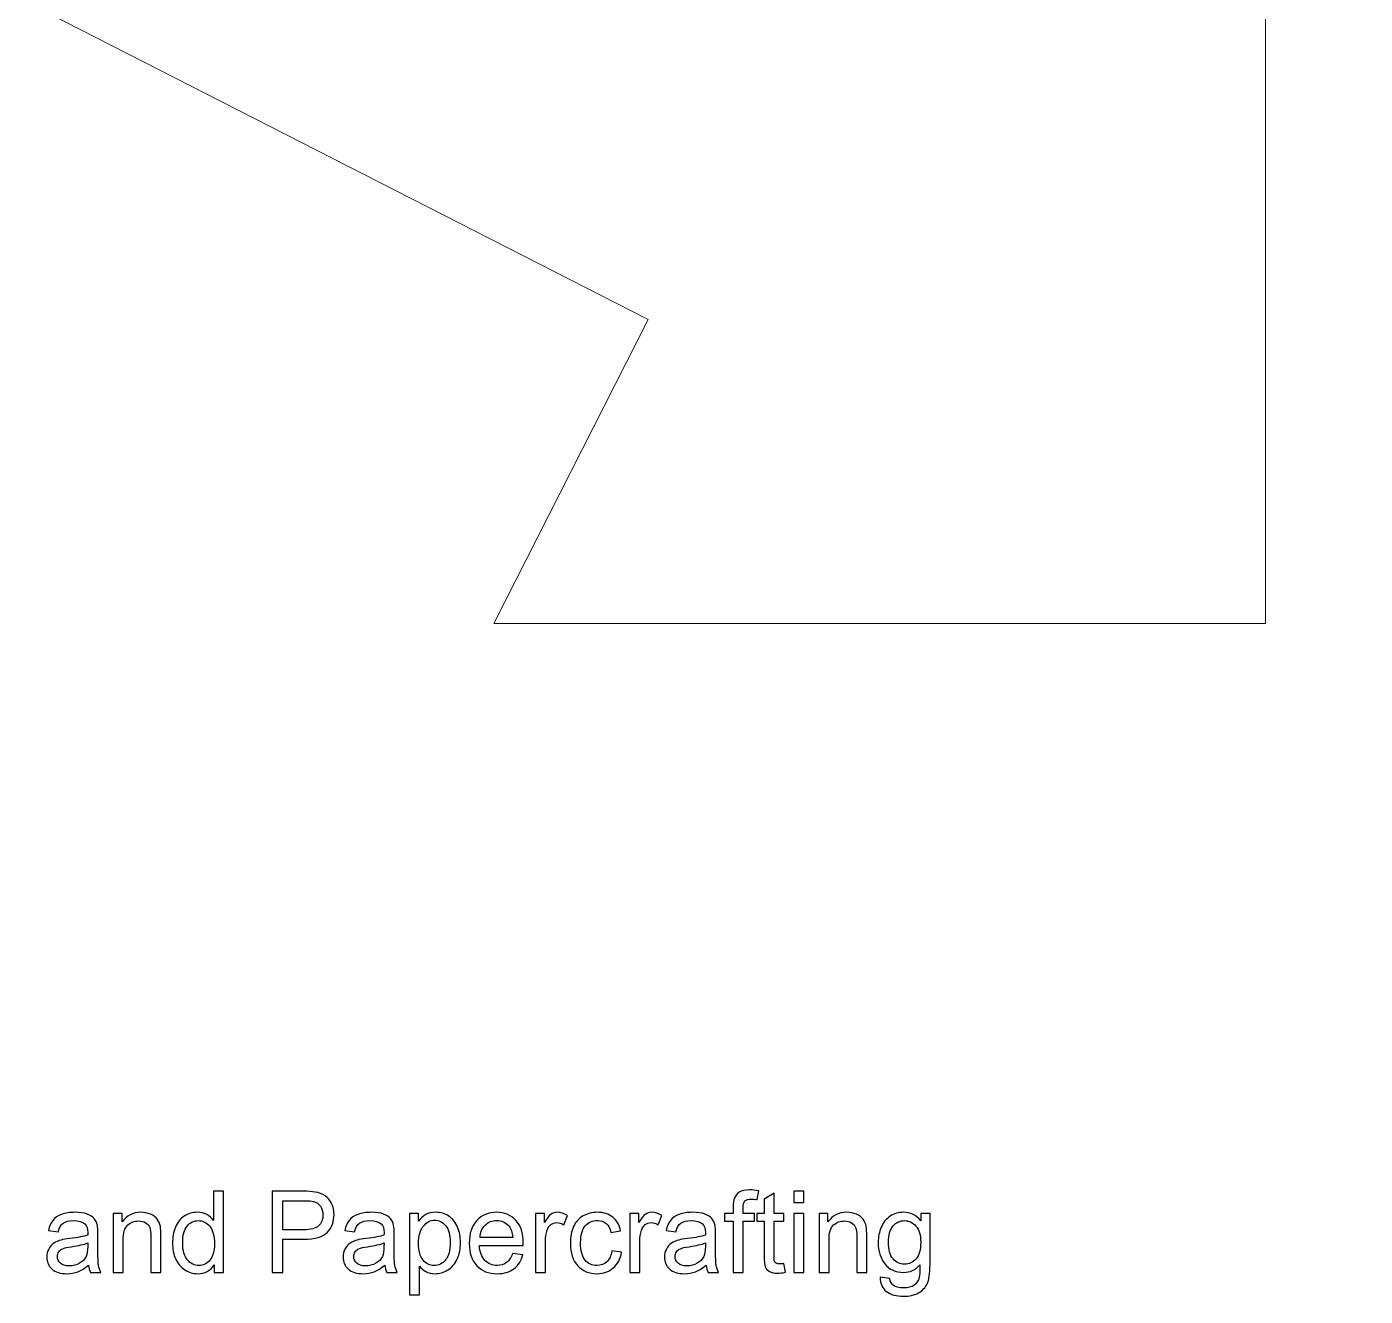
# Model space of a CAD drawing. Header units: centimetres. Extents: x -7.5 to 7.8, y -10.4 to 9.5.
# Drawn here: x -0.03 to 7.78, y -10.35 to -2.95 of the extents above; entities that cross this region are included whole.
import ezdxf

# ---------------------------------------------------------------- set-up
doc = ezdxf.new("R2010")
doc.units = ezdxf.units.CM
doc.header["$MEASUREMENT"] = 0
doc.layers.add('Layer 1', color=7, linetype='Continuous')

msp = doc.modelspace()

# ---------------------------------------------------------------- linework, layer by layer
at = {"layer": 'Layer 1', "color": 254, "lineweight": 13}
msp.add_open_spline([(7.14375, -2.75167), (7.14375, -2.75167), (7.77875, -2.06375), (7.77875, -2.06375), (7.77875, -2.06375), (7.77875, -2.06375), (7.77875, 3.88937), (7.77875, 3.88937), (7.77875, 3.88937), (7.77875, 3.88937), (7.17021, 4.57729), (7.17021, 4.57729), (7.17021, 4.57729), (7.17021, 4.57729), (7.17021, 5.31812), (7.17021, 5.31812), (7.17021, 5.31812), (6.72042, 7.03791), (5.37104, 8.94291), (3.51896, 9.47208), (3.51896, 9.47208), (1.66688, 8.94291), (0.3175, 7.01145), (-0.13229, 5.31812), (-0.13229, 5.31812), (-0.58208, 7.03791), (-1.93146, 8.94291), (-3.78354, 9.47208), (-3.78354, 9.47208), (-5.63562, 8.94291), (-6.985, 7.01145), (-7.43479, 5.29166), (-7.43479, 5.29166), (-7.43479, 5.29166), (-7.40833, 4.49791), (-7.40833, 4.49791), (-7.40833, 4.49791), (-7.40833, 4.49791), (-7.40833, -2.77813), (-7.40833, -2.77813), (-7.40833, -2.77813), (-7.40833, -2.77813), (-7.40833, -7.88459), (-7.40833, -7.88459), (-7.40833, -7.88459), (-7.40833, -7.88459), (-5.37104, -7.80522), (-5.37104, -7.80522), (-5.37104, -7.80522), (-5.37104, -7.80522), (-5.37104, -6.42939), (-5.37104, -6.42939), (-5.37104, -6.42939), (-5.37104, -6.42939), (-2.2225, -6.42939), (-2.2225, -6.42939), (-2.2225, -6.42939), (-2.2225, -6.42939), (-2.16958, -7.85814), (-2.16958, -7.85814), (-2.16958, -7.85814), (-2.16958, -7.85814), (-0.07937, -7.83168), (-0.07937, -7.83168), (-0.07937, -7.83168), (-0.07937, -7.83168), (-0.07937, -2.77814), (-0.07937, -2.77814), (-0.07937, -2.77814), (-0.07937, -2.77814), (3.59834, -4.65668), (3.59834, -4.65668), (3.59834, -4.65668), (3.59834, -4.65668), (2.69876, -6.42939), (2.69876, -6.42939), (2.69876, -6.42939), (2.69876, -6.42939), (7.19668, -6.42939), (7.19668, -6.42939), (7.19668, -6.42939), (7.19668, -6.42939), (7.19668, -2.77814), (7.19668, -2.77814), (7.19668, -2.77814), (7.19668, -2.77814), (7.14375, -2.75167), (7.14375, -2.75167)], degree=3, knots=[0, 0, 0, 0, 0.0434783, 0.0434783, 0.0434783, 0.0434783, 0.0869565, 0.0869565, 0.0869565, 0.0869565, 0.1304348, 0.1304348, 0.1304348, 0.1304348, 0.173913, 0.173913, 0.173913, 0.173913, 0.2173913, 0.2173913, 0.2173913, 0.2173913, 0.2608696, 0.2608696, 0.2608696, 0.2608696, 0.3043478, 0.3043478, 0.3043478, 0.3043478, 0.3478261, 0.3478261, 0.3478261, 0.3478261, 0.3913043, 0.3913043, 0.3913043, 0.3913043, 0.4347826, 0.4347826, 0.4347826, 0.4347826, 0.4782609, 0.4782609, 0.4782609, 0.4782609, 0.5217391, 0.5217391, 0.5217391, 0.5217391, 0.5652174, 0.5652174, 0.5652174, 0.5652174, 0.6086957, 0.6086957, 0.6086957, 0.6086957, 0.6521739, 0.6521739, 0.6521739, 0.6521739, 0.6956522, 0.6956522, 0.6956522, 0.6956522, 0.7391304, 0.7391304, 0.7391304, 0.7391304, 0.7826087, 0.7826087, 0.7826087, 0.7826087, 0.826087, 0.826087, 0.826087, 0.826087, 0.8695652, 0.8695652, 0.8695652, 0.8695652, 0.9130435, 0.9130435, 0.9130435, 0.9130435, 1, 1, 1, 1], dxfattribs=at)
at = {"layer": 'Layer 1', "color": 250}
for points, knots in [([(1.06783, -10.21291), (1.06783, -10.21291), (1.06783, -10.16939), (1.06783, -10.16939), (1.06783, -10.16939), (1.04612, -10.20321), (1.01417, -10.22018), (0.97198, -10.22018), (0.97198, -10.22018), (0.94465, -10.22018), (0.91953, -10.21269), (0.89673, -10.1976), (0.89673, -10.1976), (0.87381, -10.18261), (0.85607, -10.16157), (0.8434, -10.13469), (0.8434, -10.13469), (0.83084, -10.10769), (0.82456, -10.07674), (0.82456, -10.0417), (0.82456, -10.0417), (0.82456, -10.00755), (0.83029, -9.97659), (0.84164, -9.94871), (0.84164, -9.94871), (0.8531, -9.92095), (0.87018, -9.89958), (0.89298, -9.88481), (0.89298, -9.88481), (0.91568, -9.86994), (0.94124, -9.86256), (0.96933, -9.86256), (0.96933, -9.86256), (0.99004, -9.86256), (1.00844, -9.86697), (1.02453, -9.87567), (1.02453, -9.87567), (1.04061, -9.88437), (1.05372, -9.89583), (1.06386, -9.90982), (1.06386, -9.90982), (1.06386, -9.90982), (1.06386, -9.73961), (1.06386, -9.73961), (1.06386, -9.73961), (1.06386, -9.73961), (1.12203, -9.73961), (1.12203, -9.73961), (1.12203, -9.73961), (1.12203, -9.73961), (1.12203, -10.21291), (1.12203, -10.21291), (1.12203, -10.21291), (1.12203, -10.21291), (1.06783, -10.21291), (1.06783, -10.21291)], [0, 0, 0, 0, 0.0666667, 0.0666667, 0.0666667, 0.0666667, 0.1333333, 0.1333333, 0.1333333, 0.1333333, 0.2, 0.2, 0.2, 0.2, 0.2666667, 0.2666667, 0.2666667, 0.2666667, 0.3333333, 0.3333333, 0.3333333, 0.3333333, 0.4, 0.4, 0.4, 0.4, 0.4666667, 0.4666667, 0.4666667, 0.4666667, 0.5333333, 0.5333333, 0.5333333, 0.5333333, 0.6, 0.6, 0.6, 0.6, 0.6666667, 0.6666667, 0.6666667, 0.6666667, 0.7333333, 0.7333333, 0.7333333, 0.7333333, 0.8, 0.8, 0.8, 0.8, 0.8666667, 0.8666667, 0.8666667, 0.8666667, 1, 1, 1, 1]), ([(1.40496, -10.21291), (1.40496, -10.21291), (1.40496, -9.73961), (1.40496, -9.73961), (1.40496, -9.73961), (1.40496, -9.73961), (1.58366, -9.73961), (1.58366, -9.73961), (1.58366, -9.73961), (1.61506, -9.73961), (1.63908, -9.74115), (1.65571, -9.74412), (1.65571, -9.74412), (1.67896, -9.74798), (1.69846, -9.75536), (1.71422, -9.76616), (1.71422, -9.76616), (1.72997, -9.77706), (1.74264, -9.79227), (1.75223, -9.81177), (1.75223, -9.81177), (1.76181, -9.83127), (1.76655, -9.85275), (1.76655, -9.87622), (1.76655, -9.87622), (1.76655, -9.91632), (1.75377, -9.95037), (1.7281, -9.97813), (1.7281, -9.97813), (1.70254, -10.006), (1.65616, -10.01989), (1.58917, -10.01989), (1.58917, -10.01989), (1.58917, -10.01989), (1.46776, -10.01989), (1.46776, -10.01989), (1.46776, -10.01989), (1.46776, -10.01989), (1.46776, -10.21291), (1.46776, -10.21291), (1.46776, -10.21291), (1.46776, -10.21291), (1.40496, -10.21291), (1.40496, -10.21291)], [0, 0, 0, 0, 0.0833333, 0.0833333, 0.0833333, 0.0833333, 0.1666667, 0.1666667, 0.1666667, 0.1666667, 0.25, 0.25, 0.25, 0.25, 0.3333333, 0.3333333, 0.3333333, 0.3333333, 0.4166667, 0.4166667, 0.4166667, 0.4166667, 0.5, 0.5, 0.5, 0.5, 0.5833333, 0.5833333, 0.5833333, 0.5833333, 0.6666667, 0.6666667, 0.6666667, 0.6666667, 0.75, 0.75, 0.75, 0.75, 0.8333333, 0.8333333, 0.8333333, 0.8333333, 1, 1, 1, 1]), ([(4.09386, -10.21291), (4.09386, -10.21291), (4.09386, -9.91478), (4.09386, -9.91478), (4.09386, -9.91478), (4.09386, -9.91478), (4.0423, -9.91478), (4.0423, -9.91478), (4.0423, -9.91478), (4.0423, -9.91478), (4.0423, -9.86983), (4.0423, -9.86983), (4.0423, -9.86983), (4.0423, -9.86983), (4.09386, -9.86983), (4.09386, -9.86983), (4.09386, -9.86983), (4.09386, -9.86983), (4.09386, -9.83347), (4.09386, -9.83347), (4.09386, -9.83347), (4.09386, -9.81045), (4.09584, -9.79337), (4.09992, -9.78224), (4.09992, -9.78224), (4.10554, -9.76726), (4.11523, -9.75503), (4.12934, -9.74566), (4.12934, -9.74566), (4.14333, -9.7363), (4.16305, -9.73167), (4.18839, -9.73167), (4.18839, -9.73167), (4.20481, -9.73167), (4.22287, -9.73366), (4.2427, -9.73751), (4.2427, -9.73751), (4.2427, -9.73751), (4.234, -9.78841), (4.234, -9.78841), (4.234, -9.78841), (4.22188, -9.78632), (4.21053, -9.78522), (4.19974, -9.78522), (4.19974, -9.78522), (4.18211, -9.78522), (4.16966, -9.78896), (4.16228, -9.79645), (4.16228, -9.79645), (4.15501, -9.80395), (4.15137, -9.81794), (4.15137, -9.83843), (4.15137, -9.83843), (4.15137, -9.83843), (4.15137, -9.86983), (4.15137, -9.86983), (4.15137, -9.86983), (4.15137, -9.86983), (4.21814, -9.86983), (4.21814, -9.86983), (4.21814, -9.86983), (4.21814, -9.86983), (4.21814, -9.91478), (4.21814, -9.91478), (4.21814, -9.91478), (4.21814, -9.91478), (4.15203, -9.91478), (4.15203, -9.91478), (4.15203, -9.91478), (4.15203, -9.91478), (4.15203, -10.21291), (4.15203, -10.21291), (4.15203, -10.21291), (4.15203, -10.21291), (4.09386, -10.21291), (4.09386, -10.21291)], [0, 0, 0, 0, 0.05, 0.05, 0.05, 0.05, 0.1, 0.1, 0.1, 0.1, 0.15, 0.15, 0.15, 0.15, 0.2, 0.2, 0.2, 0.2, 0.25, 0.25, 0.25, 0.25, 0.3, 0.3, 0.3, 0.3, 0.35, 0.35, 0.35, 0.35, 0.4, 0.4, 0.4, 0.4, 0.45, 0.45, 0.45, 0.45, 0.5, 0.5, 0.5, 0.5, 0.55, 0.55, 0.55, 0.55, 0.6, 0.6, 0.6, 0.6, 0.65, 0.65, 0.65, 0.65, 0.7, 0.7, 0.7, 0.7, 0.75, 0.75, 0.75, 0.75, 0.8, 0.8, 0.8, 0.8, 0.85, 0.85, 0.85, 0.85, 0.9, 0.9, 0.9, 0.9, 1, 1, 1, 1]), ([(4.3899, -10.16102), (4.3899, -10.16102), (4.39783, -10.21236), (4.39783, -10.21236), (4.39783, -10.21236), (4.38152, -10.21577), (4.36687, -10.21754), (4.35409, -10.21754), (4.35409, -10.21754), (4.33305, -10.21754), (4.31674, -10.21423), (4.30506, -10.20751), (4.30506, -10.20751), (4.2935, -10.20079), (4.28534, -10.19209), (4.28061, -10.18118), (4.28061, -10.18118), (4.27587, -10.17027), (4.27355, -10.14736), (4.27355, -10.11243), (4.27355, -10.11243), (4.27355, -10.11243), (4.27355, -9.91478), (4.27355, -9.91478), (4.27355, -9.91478), (4.27355, -9.91478), (4.23059, -9.91478), (4.23059, -9.91478), (4.23059, -9.91478), (4.23059, -9.91478), (4.23059, -9.86983), (4.23059, -9.86983), (4.23059, -9.86983), (4.23059, -9.86983), (4.27355, -9.86983), (4.27355, -9.86983), (4.27355, -9.86983), (4.27355, -9.86983), (4.27355, -9.785), (4.27355, -9.785), (4.27355, -9.785), (4.27355, -9.785), (4.33173, -9.75007), (4.33173, -9.75007), (4.33173, -9.75007), (4.33173, -9.75007), (4.33173, -9.86983), (4.33173, -9.86983), (4.33173, -9.86983), (4.33173, -9.86983), (4.3899, -9.86983), (4.3899, -9.86983), (4.3899, -9.86983), (4.3899, -9.86983), (4.3899, -9.91478), (4.3899, -9.91478), (4.3899, -9.91478), (4.3899, -9.91478), (4.33173, -9.91478), (4.33173, -9.91478), (4.33173, -9.91478), (4.33173, -9.91478), (4.33173, -10.11574), (4.33173, -10.11574), (4.33173, -10.11574), (4.33173, -10.13237), (4.33272, -10.14306), (4.33481, -10.1478), (4.33481, -10.1478), (4.33679, -10.15254), (4.3401, -10.15628), (4.34473, -10.15915), (4.34473, -10.15915), (4.34935, -10.1619), (4.35596, -10.16333), (4.36456, -10.16333), (4.36456, -10.16333), (4.37095, -10.16333), (4.37943, -10.16256), (4.3899, -10.16102)], [0, 0, 0, 0, 0.047619, 0.047619, 0.047619, 0.047619, 0.0952381, 0.0952381, 0.0952381, 0.0952381, 0.1428571, 0.1428571, 0.1428571, 0.1428571, 0.1904762, 0.1904762, 0.1904762, 0.1904762, 0.2380952, 0.2380952, 0.2380952, 0.2380952, 0.2857143, 0.2857143, 0.2857143, 0.2857143, 0.3333333, 0.3333333, 0.3333333, 0.3333333, 0.3809524, 0.3809524, 0.3809524, 0.3809524, 0.4285714, 0.4285714, 0.4285714, 0.4285714, 0.4761905, 0.4761905, 0.4761905, 0.4761905, 0.5238095, 0.5238095, 0.5238095, 0.5238095, 0.5714286, 0.5714286, 0.5714286, 0.5714286, 0.6190476, 0.6190476, 0.6190476, 0.6190476, 0.6666667, 0.6666667, 0.6666667, 0.6666667, 0.7142857, 0.7142857, 0.7142857, 0.7142857, 0.7619048, 0.7619048, 0.7619048, 0.7619048, 0.8095238, 0.8095238, 0.8095238, 0.8095238, 0.8571429, 0.8571429, 0.8571429, 0.8571429, 0.9047619, 0.9047619, 0.9047619, 0.9047619, 1, 1, 1, 1]), ([(4.4473, -9.80571), (4.4473, -9.80571), (4.4473, -9.73961), (4.4473, -9.73961), (4.4473, -9.73961), (4.4473, -9.73961), (4.50547, -9.73961), (4.50547, -9.73961), (4.50547, -9.73961), (4.50547, -9.73961), (4.50547, -9.80571), (4.50547, -9.80571), (4.50547, -9.80571), (4.50547, -9.80571), (4.4473, -9.80571), (4.4473, -9.80571)], [0, 0, 0, 0, 0.2, 0.2, 0.2, 0.2, 0.4, 0.4, 0.4, 0.4, 0.6, 0.6, 0.6, 0.6, 1, 1, 1, 1]), ([(1.46776, -9.96436), (1.46776, -9.96436), (1.59005, -9.96436), (1.59005, -9.96436), (1.59005, -9.96436), (1.6306, -9.96436), (1.65924, -9.95687), (1.67632, -9.94177), (1.67632, -9.94177), (1.69328, -9.92668), (1.70177, -9.90553), (1.70177, -9.87809), (1.70177, -9.87809), (1.70177, -9.85837), (1.69681, -9.84141), (1.68678, -9.8273), (1.68678, -9.8273), (1.67676, -9.8132), (1.66354, -9.80384), (1.64723, -9.79932), (1.64723, -9.79932), (1.63665, -9.79656), (1.61715, -9.79513), (1.58884, -9.79513), (1.58884, -9.79513), (1.58884, -9.79513), (1.46776, -9.79513), (1.46776, -9.79513), (1.46776, -9.79513), (1.46776, -9.79513), (1.46776, -9.96436), (1.46776, -9.96436)], [0, 0, 0, 0, 0.1111111, 0.1111111, 0.1111111, 0.1111111, 0.2222222, 0.2222222, 0.2222222, 0.2222222, 0.3333333, 0.3333333, 0.3333333, 0.3333333, 0.4444444, 0.4444444, 0.4444444, 0.4444444, 0.5555556, 0.5555556, 0.5555556, 0.5555556, 0.6666667, 0.6666667, 0.6666667, 0.6666667, 0.7777778, 0.7777778, 0.7777778, 0.7777778, 1, 1, 1, 1]), ([(0.33517, -10.16994), (0.31358, -10.18834), (0.29275, -10.20123), (0.27281, -10.20883), (0.27281, -10.20883), (0.25287, -10.21644), (0.2315, -10.22018), (0.20858, -10.22018), (0.20858, -10.22018), (0.1709, -10.22018), (0.14193, -10.21104), (0.12166, -10.19264), (0.12166, -10.19264), (0.10138, -10.17435), (0.09125, -10.15088), (0.09125, -10.12235), (0.09125, -10.12235), (0.09125, -10.1056), (0.0951, -10.09029), (0.10271, -10.07641), (0.10271, -10.07641), (0.11042, -10.06252), (0.12044, -10.05151), (0.13278, -10.04313), (0.13278, -10.04313), (0.14523, -10.03476), (0.15911, -10.02837), (0.17465, -10.02407), (0.17465, -10.02407), (0.18611, -10.0211), (0.2034, -10.01823), (0.22643, -10.01537), (0.22643, -10.01537), (0.27336, -10.00986), (0.30807, -10.00314), (0.33021, -9.99543), (0.33021, -9.99543), (0.33043, -9.9875), (0.33054, -9.98243), (0.33054, -9.98033), (0.33054, -9.98033), (0.33054, -9.95676), (0.32504, -9.94012), (0.31402, -9.93043), (0.31402, -9.93043), (0.29914, -9.91731), (0.277, -9.91081), (0.24769, -9.91081), (0.24769, -9.91081), (0.22026, -9.91081), (0.19999, -9.91566), (0.18699, -9.92525), (0.18699, -9.92525), (0.17388, -9.93483), (0.16429, -9.9518), (0.15801, -9.97626), (0.15801, -9.97626), (0.15801, -9.97626), (0.10116, -9.96833), (0.10116, -9.96833), (0.10116, -9.96833), (0.10634, -9.94398), (0.11482, -9.92426), (0.12672, -9.90927), (0.12672, -9.90927), (0.13862, -9.89429), (0.15581, -9.88283), (0.17828, -9.87468), (0.17828, -9.87468), (0.20065, -9.86664), (0.22676, -9.86256), (0.25629, -9.86256), (0.25629, -9.86256), (0.28559, -9.86256), (0.3095, -9.86597), (0.3279, -9.87292), (0.3279, -9.87292), (0.34619, -9.87986), (0.35974, -9.88845), (0.36833, -9.89892), (0.36833, -9.89892), (0.37693, -9.90938), (0.38299, -9.9226), (0.38651, -9.93858), (0.38651, -9.93858), (0.38838, -9.94849), (0.38938, -9.96634), (0.38938, -9.99201), (0.38938, -9.99201), (0.38938, -9.99201), (0.38938, -10.06913), (0.38938, -10.06913), (0.38938, -10.06913), (0.38938, -10.12301), (0.39059, -10.15705), (0.39301, -10.17148), (0.39301, -10.17148), (0.39533, -10.18592), (0.40017, -10.19969), (0.40722, -10.21291), (0.40722, -10.21291), (0.40722, -10.21291), (0.34641, -10.21291), (0.34641, -10.21291), (0.34641, -10.21291), (0.34057, -10.20068), (0.33682, -10.18636), (0.33517, -10.16994)], [0, 0, 0, 0, 0.0357143, 0.0357143, 0.0357143, 0.0357143, 0.0714286, 0.0714286, 0.0714286, 0.0714286, 0.1071429, 0.1071429, 0.1071429, 0.1071429, 0.1428571, 0.1428571, 0.1428571, 0.1428571, 0.1785714, 0.1785714, 0.1785714, 0.1785714, 0.2142857, 0.2142857, 0.2142857, 0.2142857, 0.25, 0.25, 0.25, 0.25, 0.2857143, 0.2857143, 0.2857143, 0.2857143, 0.3214286, 0.3214286, 0.3214286, 0.3214286, 0.3571429, 0.3571429, 0.3571429, 0.3571429, 0.3928571, 0.3928571, 0.3928571, 0.3928571, 0.4285714, 0.4285714, 0.4285714, 0.4285714, 0.4642857, 0.4642857, 0.4642857, 0.4642857, 0.5, 0.5, 0.5, 0.5, 0.5357143, 0.5357143, 0.5357143, 0.5357143, 0.5714286, 0.5714286, 0.5714286, 0.5714286, 0.6071429, 0.6071429, 0.6071429, 0.6071429, 0.6428571, 0.6428571, 0.6428571, 0.6428571, 0.6785714, 0.6785714, 0.6785714, 0.6785714, 0.7142857, 0.7142857, 0.7142857, 0.7142857, 0.75, 0.75, 0.75, 0.75, 0.7857143, 0.7857143, 0.7857143, 0.7857143, 0.8214286, 0.8214286, 0.8214286, 0.8214286, 0.8571429, 0.8571429, 0.8571429, 0.8571429, 0.8928571, 0.8928571, 0.8928571, 0.8928571, 0.9285714, 0.9285714, 0.9285714, 0.9285714, 1, 1, 1, 1]), ([(0.47873, -10.21291), (0.47873, -10.21291), (0.47873, -9.86983), (0.47873, -9.86983), (0.47873, -9.86983), (0.47873, -9.86983), (0.53095, -9.86983), (0.53095, -9.86983), (0.53095, -9.86983), (0.53095, -9.86983), (0.53095, -9.91853), (0.53095, -9.91853), (0.53095, -9.91853), (0.55607, -9.88118), (0.59243, -9.86256), (0.63991, -9.86256), (0.63991, -9.86256), (0.66062, -9.86256), (0.67957, -9.8663), (0.69687, -9.87369), (0.69687, -9.87369), (0.71417, -9.88107), (0.72717, -9.89087), (0.73576, -9.90288), (0.73576, -9.90288), (0.74436, -9.91489), (0.75042, -9.92921), (0.75383, -9.94574), (0.75383, -9.94574), (0.75592, -9.95654), (0.75703, -9.97538), (0.75703, -10.00226), (0.75703, -10.00226), (0.75703, -10.00226), (0.75703, -10.21291), (0.75703, -10.21291), (0.75703, -10.21291), (0.75703, -10.21291), (0.69885, -10.21291), (0.69885, -10.21291), (0.69885, -10.21291), (0.69885, -10.21291), (0.69885, -10.00446), (0.69885, -10.00446), (0.69885, -10.00446), (0.69885, -9.98077), (0.69665, -9.96304), (0.69213, -9.95136), (0.69213, -9.95136), (0.68762, -9.93968), (0.67957, -9.93032), (0.66812, -9.92326), (0.66812, -9.92326), (0.65666, -9.91632), (0.64311, -9.9128), (0.62768, -9.9128), (0.62768, -9.9128), (0.603, -9.9128), (0.58174, -9.92062), (0.56378, -9.93637), (0.56378, -9.93637), (0.54582, -9.95202), (0.5369, -9.98188), (0.5369, -10.02573), (0.5369, -10.02573), (0.5369, -10.02573), (0.5369, -10.21291), (0.5369, -10.21291), (0.5369, -10.21291), (0.5369, -10.21291), (0.47873, -10.21291), (0.47873, -10.21291)], [0, 0, 0, 0, 0.0526316, 0.0526316, 0.0526316, 0.0526316, 0.1052632, 0.1052632, 0.1052632, 0.1052632, 0.1578947, 0.1578947, 0.1578947, 0.1578947, 0.2105263, 0.2105263, 0.2105263, 0.2105263, 0.2631579, 0.2631579, 0.2631579, 0.2631579, 0.3157895, 0.3157895, 0.3157895, 0.3157895, 0.3684211, 0.3684211, 0.3684211, 0.3684211, 0.4210526, 0.4210526, 0.4210526, 0.4210526, 0.4736842, 0.4736842, 0.4736842, 0.4736842, 0.5263158, 0.5263158, 0.5263158, 0.5263158, 0.5789474, 0.5789474, 0.5789474, 0.5789474, 0.6315789, 0.6315789, 0.6315789, 0.6315789, 0.6842105, 0.6842105, 0.6842105, 0.6842105, 0.7368421, 0.7368421, 0.7368421, 0.7368421, 0.7894737, 0.7894737, 0.7894737, 0.7894737, 0.8421053, 0.8421053, 0.8421053, 0.8421053, 0.8947368, 0.8947368, 0.8947368, 0.8947368, 1, 1, 1, 1]), ([(0.88406, -10.04181), (0.88406, -10.08566), (0.89331, -10.11838), (0.91193, -10.14009), (0.91193, -10.14009), (0.93044, -10.16179), (0.95237, -10.17259), (0.9776, -10.17259), (0.9776, -10.17259), (1.00305, -10.17259), (1.02464, -10.16223), (1.04249, -10.14152), (1.04249, -10.14152), (1.06023, -10.12081), (1.06915, -10.08919), (1.06915, -10.04666), (1.06915, -10.04666), (1.06915, -9.99994), (1.06011, -9.96557), (1.04194, -9.94365), (1.04194, -9.94365), (1.02387, -9.92172), (1.0015, -9.91081), (0.97495, -9.91081), (0.97495, -9.91081), (0.94906, -9.91081), (0.92747, -9.92128), (0.91006, -9.94232), (0.91006, -9.94232), (0.89276, -9.96337), (0.88406, -9.99653), (0.88406, -10.04181)], [0, 0, 0, 0, 0.1111111, 0.1111111, 0.1111111, 0.1111111, 0.2222222, 0.2222222, 0.2222222, 0.2222222, 0.3333333, 0.3333333, 0.3333333, 0.3333333, 0.4444444, 0.4444444, 0.4444444, 0.4444444, 0.5555556, 0.5555556, 0.5555556, 0.5555556, 0.6666667, 0.6666667, 0.6666667, 0.6666667, 0.7777778, 0.7777778, 0.7777778, 0.7777778, 1, 1, 1, 1]), ([(2.06269, -10.16994), (2.0411, -10.18834), (2.02027, -10.20123), (2.00033, -10.20883), (2.00033, -10.20883), (1.98039, -10.21644), (1.95902, -10.22018), (1.9361, -10.22018), (1.9361, -10.22018), (1.89842, -10.22018), (1.86945, -10.21104), (1.84918, -10.19264), (1.84918, -10.19264), (1.8289, -10.17435), (1.81877, -10.15088), (1.81877, -10.12235), (1.81877, -10.12235), (1.81877, -10.1056), (1.82262, -10.09029), (1.83023, -10.07641), (1.83023, -10.07641), (1.83794, -10.06252), (1.84796, -10.05151), (1.8603, -10.04313), (1.8603, -10.04313), (1.87275, -10.03476), (1.88663, -10.02837), (1.90217, -10.02407), (1.90217, -10.02407), (1.91363, -10.0211), (1.93092, -10.01823), (1.95395, -10.01537), (1.95395, -10.01537), (2.00088, -10.00986), (2.03559, -10.00314), (2.05773, -9.99543), (2.05773, -9.99543), (2.05795, -9.9875), (2.05806, -9.98243), (2.05806, -9.98033), (2.05806, -9.98033), (2.05806, -9.95676), (2.05256, -9.94012), (2.04154, -9.93043), (2.04154, -9.93043), (2.02666, -9.91731), (2.00452, -9.91081), (1.97521, -9.91081), (1.97521, -9.91081), (1.94778, -9.91081), (1.92751, -9.91566), (1.91451, -9.92525), (1.91451, -9.92525), (1.9014, -9.93483), (1.89181, -9.9518), (1.88553, -9.97626), (1.88553, -9.97626), (1.88553, -9.97626), (1.82868, -9.96833), (1.82868, -9.96833), (1.82868, -9.96833), (1.83386, -9.94398), (1.84234, -9.92426), (1.85424, -9.90927), (1.85424, -9.90927), (1.86614, -9.89429), (1.88333, -9.88283), (1.9058, -9.87468), (1.9058, -9.87468), (1.92817, -9.86664), (1.95428, -9.86256), (1.98381, -9.86256), (1.98381, -9.86256), (2.01311, -9.86256), (2.03702, -9.86597), (2.05542, -9.87292), (2.05542, -9.87292), (2.07371, -9.87986), (2.08726, -9.88845), (2.09585, -9.89892), (2.09585, -9.89892), (2.10445, -9.90938), (2.11051, -9.9226), (2.11403, -9.93858), (2.11403, -9.93858), (2.1159, -9.94849), (2.1169, -9.96634), (2.1169, -9.99201), (2.1169, -9.99201), (2.1169, -9.99201), (2.1169, -10.06913), (2.1169, -10.06913), (2.1169, -10.06913), (2.1169, -10.12301), (2.11811, -10.15705), (2.12053, -10.17148), (2.12053, -10.17148), (2.12285, -10.18592), (2.12769, -10.19969), (2.13474, -10.21291), (2.13474, -10.21291), (2.13474, -10.21291), (2.07393, -10.21291), (2.07393, -10.21291), (2.07393, -10.21291), (2.06809, -10.20068), (2.06434, -10.18636), (2.06269, -10.16994)], [0, 0, 0, 0, 0.0357143, 0.0357143, 0.0357143, 0.0357143, 0.0714286, 0.0714286, 0.0714286, 0.0714286, 0.1071429, 0.1071429, 0.1071429, 0.1071429, 0.1428571, 0.1428571, 0.1428571, 0.1428571, 0.1785714, 0.1785714, 0.1785714, 0.1785714, 0.2142857, 0.2142857, 0.2142857, 0.2142857, 0.25, 0.25, 0.25, 0.25, 0.2857143, 0.2857143, 0.2857143, 0.2857143, 0.3214286, 0.3214286, 0.3214286, 0.3214286, 0.3571429, 0.3571429, 0.3571429, 0.3571429, 0.3928571, 0.3928571, 0.3928571, 0.3928571, 0.4285714, 0.4285714, 0.4285714, 0.4285714, 0.4642857, 0.4642857, 0.4642857, 0.4642857, 0.5, 0.5, 0.5, 0.5, 0.5357143, 0.5357143, 0.5357143, 0.5357143, 0.5714286, 0.5714286, 0.5714286, 0.5714286, 0.6071429, 0.6071429, 0.6071429, 0.6071429, 0.6428571, 0.6428571, 0.6428571, 0.6428571, 0.6785714, 0.6785714, 0.6785714, 0.6785714, 0.7142857, 0.7142857, 0.7142857, 0.7142857, 0.75, 0.75, 0.75, 0.75, 0.7857143, 0.7857143, 0.7857143, 0.7857143, 0.8214286, 0.8214286, 0.8214286, 0.8214286, 0.8571429, 0.8571429, 0.8571429, 0.8571429, 0.8928571, 0.8928571, 0.8928571, 0.8928571, 0.9285714, 0.9285714, 0.9285714, 0.9285714, 1, 1, 1, 1]), ([(2.20625, -10.34446), (2.20625, -10.34446), (2.20625, -9.86983), (2.20625, -9.86983), (2.20625, -9.86983), (2.20625, -9.86983), (2.25913, -9.86983), (2.25913, -9.86983), (2.25913, -9.86983), (2.25913, -9.86983), (2.25913, -9.91489), (2.25913, -9.91489), (2.25913, -9.91489), (2.27158, -9.89748), (2.28568, -9.88437), (2.30144, -9.87567), (2.30144, -9.87567), (2.31708, -9.86697), (2.33614, -9.86256), (2.35851, -9.86256), (2.35851, -9.86256), (2.38781, -9.86256), (2.41359, -9.87005), (2.43596, -9.88514), (2.43596, -9.88514), (2.45833, -9.90013), (2.47518, -9.92139), (2.48664, -9.94871), (2.48664, -9.94871), (2.49799, -9.97615), (2.50372, -10.00611), (2.50372, -10.03884), (2.50372, -10.03884), (2.50372, -10.07376), (2.49744, -10.10527), (2.48488, -10.13336), (2.48488, -10.13336), (2.47232, -10.16135), (2.45403, -10.18283), (2.43001, -10.19782), (2.43001, -10.19782), (2.4061, -10.21269), (2.38087, -10.22018), (2.35443, -10.22018), (2.35443, -10.22018), (2.33504, -10.22018), (2.31763, -10.21611), (2.30232, -10.20795), (2.30232, -10.20795), (2.2869, -10.1998), (2.27434, -10.18955), (2.26442, -10.1771), (2.26442, -10.1771), (2.26442, -10.1771), (2.26442, -10.34446), (2.26442, -10.34446), (2.26442, -10.34446), (2.26442, -10.34446), (2.20625, -10.34446), (2.20625, -10.34446)], [0, 0, 0, 0, 0.0625, 0.0625, 0.0625, 0.0625, 0.125, 0.125, 0.125, 0.125, 0.1875, 0.1875, 0.1875, 0.1875, 0.25, 0.25, 0.25, 0.25, 0.3125, 0.3125, 0.3125, 0.3125, 0.375, 0.375, 0.375, 0.375, 0.4375, 0.4375, 0.4375, 0.4375, 0.5, 0.5, 0.5, 0.5, 0.5625, 0.5625, 0.5625, 0.5625, 0.625, 0.625, 0.625, 0.625, 0.6875, 0.6875, 0.6875, 0.6875, 0.75, 0.75, 0.75, 0.75, 0.8125, 0.8125, 0.8125, 0.8125, 0.875, 0.875, 0.875, 0.875, 1, 1, 1, 1]), ([(2.25913, -10.04346), (2.25913, -10.08742), (2.26806, -10.11992), (2.28579, -10.14097), (2.28579, -10.14097), (2.30364, -10.16201), (2.32524, -10.17259), (2.35058, -10.17259), (2.35058, -10.17259), (2.37636, -10.17259), (2.39839, -10.16168), (2.41668, -10.13987), (2.41668, -10.13987), (2.43508, -10.11805), (2.44422, -10.08434), (2.44422, -10.03862), (2.44422, -10.03862), (2.44422, -9.99499), (2.4353, -9.96238), (2.41734, -9.94067), (2.41734, -9.94067), (2.39938, -9.91897), (2.37801, -9.90817), (2.35311, -9.90817), (2.35311, -9.90817), (2.32843, -9.90817), (2.30662, -9.91974), (2.28767, -9.94276), (2.28767, -9.94276), (2.26861, -9.9659), (2.25913, -9.99939), (2.25913, -10.04346)], [0, 0, 0, 0, 0.1111111, 0.1111111, 0.1111111, 0.1111111, 0.2222222, 0.2222222, 0.2222222, 0.2222222, 0.3333333, 0.3333333, 0.3333333, 0.3333333, 0.4444444, 0.4444444, 0.4444444, 0.4444444, 0.5555556, 0.5555556, 0.5555556, 0.5555556, 0.6666667, 0.6666667, 0.6666667, 0.6666667, 0.7777778, 0.7777778, 0.7777778, 0.7777778, 1, 1, 1, 1]), ([(2.80791, -10.10186), (2.80791, -10.10186), (2.86806, -10.10979), (2.86806, -10.10979), (2.86806, -10.10979), (2.8587, -10.14471), (2.84118, -10.17193), (2.81562, -10.19121), (2.81562, -10.19121), (2.79006, -10.21049), (2.75745, -10.22018), (2.71767, -10.22018), (2.71767, -10.22018), (2.66766, -10.22018), (2.62799, -10.20476), (2.59869, -10.17391), (2.59869, -10.17391), (2.56938, -10.14317), (2.55473, -10.09987), (2.55473, -10.04423), (2.55473, -10.04423), (2.55473, -9.98672), (2.56949, -9.94199), (2.59913, -9.91026), (2.59913, -9.91026), (2.62876, -9.87842), (2.66722, -9.86256), (2.71448, -9.86256), (2.71448, -9.86256), (2.7602, -9.86256), (2.79755, -9.87809), (2.82653, -9.90927), (2.82653, -9.90927), (2.8555, -9.94045), (2.87004, -9.9843), (2.87004, -10.04082), (2.87004, -10.04082), (2.87004, -10.04423), (2.86993, -10.04941), (2.86971, -10.05624), (2.86971, -10.05624), (2.86971, -10.05624), (2.61422, -10.05624), (2.61422, -10.05624), (2.61422, -10.05624), (2.61643, -10.09381), (2.627, -10.12268), (2.64617, -10.14262), (2.64617, -10.14262), (2.66523, -10.16256), (2.68914, -10.17259), (2.71767, -10.17259), (2.71767, -10.17259), (2.73894, -10.17259), (2.75712, -10.16697), (2.7721, -10.15573), (2.7721, -10.15573), (2.78719, -10.14449), (2.79909, -10.12653), (2.80791, -10.10186)], [0, 0, 0, 0, 0.0625, 0.0625, 0.0625, 0.0625, 0.125, 0.125, 0.125, 0.125, 0.1875, 0.1875, 0.1875, 0.1875, 0.25, 0.25, 0.25, 0.25, 0.3125, 0.3125, 0.3125, 0.3125, 0.375, 0.375, 0.375, 0.375, 0.4375, 0.4375, 0.4375, 0.4375, 0.5, 0.5, 0.5, 0.5, 0.5625, 0.5625, 0.5625, 0.5625, 0.625, 0.625, 0.625, 0.625, 0.6875, 0.6875, 0.6875, 0.6875, 0.75, 0.75, 0.75, 0.75, 0.8125, 0.8125, 0.8125, 0.8125, 0.875, 0.875, 0.875, 0.875, 1, 1, 1, 1]), ([(2.61753, -10.00865), (2.61753, -10.00865), (2.80857, -10.00865), (2.80857, -10.00865), (2.80857, -10.00865), (2.80603, -9.97978), (2.79865, -9.95819), (2.78664, -9.94376), (2.78664, -9.94376), (2.76824, -9.92139), (2.74423, -9.91015), (2.71481, -9.91015), (2.71481, -9.91015), (2.68815, -9.91015), (2.66578, -9.91908), (2.6476, -9.93693), (2.6476, -9.93693), (2.62954, -9.95477), (2.61951, -9.97868), (2.61753, -10.00865)], [0, 0, 0, 0, 0.1666667, 0.1666667, 0.1666667, 0.1666667, 0.3333333, 0.3333333, 0.3333333, 0.3333333, 0.5, 0.5, 0.5, 0.5, 0.6666667, 0.6666667, 0.6666667, 0.6666667, 1, 1, 1, 1]), ([(2.94089, -10.21291), (2.94089, -10.21291), (2.94089, -9.86983), (2.94089, -9.86983), (2.94089, -9.86983), (2.94089, -9.86983), (2.99311, -9.86983), (2.99311, -9.86983), (2.99311, -9.86983), (2.99311, -9.86983), (2.99311, -9.92238), (2.99311, -9.92238), (2.99311, -9.92238), (3.00644, -9.89803), (3.01878, -9.88195), (3.03013, -9.87424), (3.03013, -9.87424), (3.04148, -9.86641), (3.05393, -9.86256), (3.06748, -9.86256), (3.06748, -9.86256), (3.08709, -9.86256), (3.10703, -9.86873), (3.1273, -9.88096), (3.1273, -9.88096), (3.1273, -9.88096), (3.10659, -9.93461), (3.10659, -9.93461), (3.10659, -9.93461), (3.09249, -9.92668), (3.07838, -9.92271), (3.06428, -9.92271), (3.06428, -9.92271), (3.05161, -9.92271), (3.04026, -9.92657), (3.03024, -9.93417), (3.03024, -9.93417), (3.02021, -9.94177), (3.01305, -9.95235), (3.00875, -9.9659), (3.00875, -9.9659), (3.00225, -9.9865), (2.99906, -10.00909), (2.99906, -10.03366), (2.99906, -10.03366), (2.99906, -10.03366), (2.99906, -10.21291), (2.99906, -10.21291), (2.99906, -10.21291), (2.99906, -10.21291), (2.94089, -10.21291), (2.94089, -10.21291)], [0, 0, 0, 0, 0.0714286, 0.0714286, 0.0714286, 0.0714286, 0.1428571, 0.1428571, 0.1428571, 0.1428571, 0.2142857, 0.2142857, 0.2142857, 0.2142857, 0.2857143, 0.2857143, 0.2857143, 0.2857143, 0.3571429, 0.3571429, 0.3571429, 0.3571429, 0.4285714, 0.4285714, 0.4285714, 0.4285714, 0.5, 0.5, 0.5, 0.5, 0.5714286, 0.5714286, 0.5714286, 0.5714286, 0.6428571, 0.6428571, 0.6428571, 0.6428571, 0.7142857, 0.7142857, 0.7142857, 0.7142857, 0.7857143, 0.7857143, 0.7857143, 0.7857143, 0.8571429, 0.8571429, 0.8571429, 0.8571429, 1, 1, 1, 1]), ([(3.38577, -10.08731), (3.38577, -10.08731), (3.44262, -10.09524), (3.44262, -10.09524), (3.44262, -10.09524), (3.43634, -10.13436), (3.42048, -10.16487), (3.39481, -10.18702), (3.39481, -10.18702), (3.36914, -10.20916), (3.33752, -10.22018), (3.30017, -10.22018), (3.30017, -10.22018), (3.25334, -10.22018), (3.21566, -10.20487), (3.18724, -10.17424), (3.18724, -10.17424), (3.1587, -10.14361), (3.14449, -10.09976), (3.14449, -10.04269), (3.14449, -10.04269), (3.14449, -10.00567), (3.15066, -9.97339), (3.16289, -9.94563), (3.16289, -9.94563), (3.17512, -9.91798), (3.19374, -9.89715), (3.21886, -9.88338), (3.21886, -9.88338), (3.24387, -9.8695), (3.27108, -9.86256), (3.30061, -9.86256), (3.30061, -9.86256), (3.33774, -9.86256), (3.36825, -9.87192), (3.39183, -9.89076), (3.39183, -9.89076), (3.41552, -9.9096), (3.43072, -9.93637), (3.43733, -9.97097), (3.43733, -9.97097), (3.43733, -9.97097), (3.38114, -9.97956), (3.38114, -9.97956), (3.38114, -9.97956), (3.37575, -9.95654), (3.36627, -9.93924), (3.3525, -9.92756), (3.3525, -9.92756), (3.33884, -9.91599), (3.32231, -9.91015), (3.30292, -9.91015), (3.30292, -9.91015), (3.27361, -9.91015), (3.24982, -9.92062), (3.23142, -9.94155), (3.23142, -9.94155), (3.21313, -9.9626), (3.20399, -9.99565), (3.20399, -10.04104), (3.20399, -10.04104), (3.20399, -10.08709), (3.2128, -10.12047), (3.23043, -10.1413), (3.23043, -10.1413), (3.24816, -10.16212), (3.27119, -10.17259), (3.29951, -10.17259), (3.29951, -10.17259), (3.32242, -10.17259), (3.34148, -10.16565), (3.35669, -10.15165), (3.35669, -10.15165), (3.372, -10.13777), (3.38169, -10.11629), (3.38577, -10.08731)], [0, 0, 0, 0, 0.05, 0.05, 0.05, 0.05, 0.1, 0.1, 0.1, 0.1, 0.15, 0.15, 0.15, 0.15, 0.2, 0.2, 0.2, 0.2, 0.25, 0.25, 0.25, 0.25, 0.3, 0.3, 0.3, 0.3, 0.35, 0.35, 0.35, 0.35, 0.4, 0.4, 0.4, 0.4, 0.45, 0.45, 0.45, 0.45, 0.5, 0.5, 0.5, 0.5, 0.55, 0.55, 0.55, 0.55, 0.6, 0.6, 0.6, 0.6, 0.65, 0.65, 0.65, 0.65, 0.7, 0.7, 0.7, 0.7, 0.75, 0.75, 0.75, 0.75, 0.8, 0.8, 0.8, 0.8, 0.85, 0.85, 0.85, 0.85, 0.9, 0.9, 0.9, 0.9, 1, 1, 1, 1]), ([(3.49154, -10.21291), (3.49154, -10.21291), (3.49154, -9.86983), (3.49154, -9.86983), (3.49154, -9.86983), (3.49154, -9.86983), (3.54376, -9.86983), (3.54376, -9.86983), (3.54376, -9.86983), (3.54376, -9.86983), (3.54376, -9.92238), (3.54376, -9.92238), (3.54376, -9.92238), (3.55709, -9.89803), (3.56943, -9.88195), (3.58078, -9.87424), (3.58078, -9.87424), (3.59213, -9.86641), (3.60458, -9.86256), (3.61813, -9.86256), (3.61813, -9.86256), (3.63774, -9.86256), (3.65768, -9.86873), (3.67795, -9.88096), (3.67795, -9.88096), (3.67795, -9.88096), (3.65724, -9.93461), (3.65724, -9.93461), (3.65724, -9.93461), (3.64314, -9.92668), (3.62903, -9.92271), (3.61493, -9.92271), (3.61493, -9.92271), (3.60226, -9.92271), (3.59091, -9.92657), (3.58089, -9.93417), (3.58089, -9.93417), (3.57086, -9.94177), (3.5637, -9.95235), (3.5594, -9.9659), (3.5594, -9.9659), (3.5529, -9.9865), (3.54971, -10.00909), (3.54971, -10.03366), (3.54971, -10.03366), (3.54971, -10.03366), (3.54971, -10.21291), (3.54971, -10.21291), (3.54971, -10.21291), (3.54971, -10.21291), (3.49154, -10.21291), (3.49154, -10.21291)], [0, 0, 0, 0, 0.0714286, 0.0714286, 0.0714286, 0.0714286, 0.1428571, 0.1428571, 0.1428571, 0.1428571, 0.2142857, 0.2142857, 0.2142857, 0.2142857, 0.2857143, 0.2857143, 0.2857143, 0.2857143, 0.3571429, 0.3571429, 0.3571429, 0.3571429, 0.4285714, 0.4285714, 0.4285714, 0.4285714, 0.5, 0.5, 0.5, 0.5, 0.5714286, 0.5714286, 0.5714286, 0.5714286, 0.6428571, 0.6428571, 0.6428571, 0.6428571, 0.7142857, 0.7142857, 0.7142857, 0.7142857, 0.7857143, 0.7857143, 0.7857143, 0.7857143, 0.8571429, 0.8571429, 0.8571429, 0.8571429, 1, 1, 1, 1]), ([(3.93642, -10.16994), (3.91483, -10.18834), (3.894, -10.20123), (3.87406, -10.20883), (3.87406, -10.20883), (3.85412, -10.21644), (3.83275, -10.22018), (3.80983, -10.22018), (3.80983, -10.22018), (3.77215, -10.22018), (3.74318, -10.21104), (3.72291, -10.19264), (3.72291, -10.19264), (3.70263, -10.17435), (3.6925, -10.15088), (3.6925, -10.12235), (3.6925, -10.12235), (3.6925, -10.1056), (3.69635, -10.09029), (3.70396, -10.07641), (3.70396, -10.07641), (3.71167, -10.06252), (3.72169, -10.05151), (3.73403, -10.04313), (3.73403, -10.04313), (3.74648, -10.03476), (3.76036, -10.02837), (3.7759, -10.02407), (3.7759, -10.02407), (3.78736, -10.0211), (3.80465, -10.01823), (3.82768, -10.01537), (3.82768, -10.01537), (3.87461, -10.00986), (3.90932, -10.00314), (3.93146, -9.99543), (3.93146, -9.99543), (3.93168, -9.9875), (3.93179, -9.98243), (3.93179, -9.98033), (3.93179, -9.98033), (3.93179, -9.95676), (3.92629, -9.94012), (3.91527, -9.93043), (3.91527, -9.93043), (3.90039, -9.91731), (3.87825, -9.91081), (3.84894, -9.91081), (3.84894, -9.91081), (3.82151, -9.91081), (3.80124, -9.91566), (3.78824, -9.92525), (3.78824, -9.92525), (3.77513, -9.93483), (3.76554, -9.9518), (3.75926, -9.97626), (3.75926, -9.97626), (3.75926, -9.97626), (3.70241, -9.96833), (3.70241, -9.96833), (3.70241, -9.96833), (3.70759, -9.94398), (3.71607, -9.92426), (3.72797, -9.90927), (3.72797, -9.90927), (3.73987, -9.89429), (3.75706, -9.88283), (3.77953, -9.87468), (3.77953, -9.87468), (3.8019, -9.86664), (3.82801, -9.86256), (3.85754, -9.86256), (3.85754, -9.86256), (3.88684, -9.86256), (3.91075, -9.86597), (3.92915, -9.87292), (3.92915, -9.87292), (3.94744, -9.87986), (3.96099, -9.88845), (3.96958, -9.89892), (3.96958, -9.89892), (3.97818, -9.90938), (3.98424, -9.9226), (3.98776, -9.93858), (3.98776, -9.93858), (3.98963, -9.94849), (3.99063, -9.96634), (3.99063, -9.99201), (3.99063, -9.99201), (3.99063, -9.99201), (3.99063, -10.06913), (3.99063, -10.06913), (3.99063, -10.06913), (3.99063, -10.12301), (3.99184, -10.15705), (3.99426, -10.17148), (3.99426, -10.17148), (3.99658, -10.18592), (4.00142, -10.19969), (4.00847, -10.21291), (4.00847, -10.21291), (4.00847, -10.21291), (3.94766, -10.21291), (3.94766, -10.21291), (3.94766, -10.21291), (3.94182, -10.20068), (3.93807, -10.18636), (3.93642, -10.16994)], [0, 0, 0, 0, 0.0357143, 0.0357143, 0.0357143, 0.0357143, 0.0714286, 0.0714286, 0.0714286, 0.0714286, 0.1071429, 0.1071429, 0.1071429, 0.1071429, 0.1428571, 0.1428571, 0.1428571, 0.1428571, 0.1785714, 0.1785714, 0.1785714, 0.1785714, 0.2142857, 0.2142857, 0.2142857, 0.2142857, 0.25, 0.25, 0.25, 0.25, 0.2857143, 0.2857143, 0.2857143, 0.2857143, 0.3214286, 0.3214286, 0.3214286, 0.3214286, 0.3571429, 0.3571429, 0.3571429, 0.3571429, 0.3928571, 0.3928571, 0.3928571, 0.3928571, 0.4285714, 0.4285714, 0.4285714, 0.4285714, 0.4642857, 0.4642857, 0.4642857, 0.4642857, 0.5, 0.5, 0.5, 0.5, 0.5357143, 0.5357143, 0.5357143, 0.5357143, 0.5714286, 0.5714286, 0.5714286, 0.5714286, 0.6071429, 0.6071429, 0.6071429, 0.6071429, 0.6428571, 0.6428571, 0.6428571, 0.6428571, 0.6785714, 0.6785714, 0.6785714, 0.6785714, 0.7142857, 0.7142857, 0.7142857, 0.7142857, 0.75, 0.75, 0.75, 0.75, 0.7857143, 0.7857143, 0.7857143, 0.7857143, 0.8214286, 0.8214286, 0.8214286, 0.8214286, 0.8571429, 0.8571429, 0.8571429, 0.8571429, 0.8928571, 0.8928571, 0.8928571, 0.8928571, 0.9285714, 0.9285714, 0.9285714, 0.9285714, 1, 1, 1, 1]), ([(4.4473, -10.21291), (4.4473, -10.21291), (4.4473, -9.86983), (4.4473, -9.86983), (4.4473, -9.86983), (4.4473, -9.86983), (4.50547, -9.86983), (4.50547, -9.86983), (4.50547, -9.86983), (4.50547, -9.86983), (4.50547, -10.21291), (4.50547, -10.21291), (4.50547, -10.21291), (4.50547, -10.21291), (4.4473, -10.21291), (4.4473, -10.21291)], [0, 0, 0, 0, 0.2, 0.2, 0.2, 0.2, 0.4, 0.4, 0.4, 0.4, 0.6, 0.6, 0.6, 0.6, 1, 1, 1, 1]), ([(4.59416, -10.21291), (4.59416, -10.21291), (4.59416, -9.86983), (4.59416, -9.86983), (4.59416, -9.86983), (4.59416, -9.86983), (4.64638, -9.86983), (4.64638, -9.86983), (4.64638, -9.86983), (4.64638, -9.86983), (4.64638, -9.91853), (4.64638, -9.91853), (4.64638, -9.91853), (4.6715, -9.88118), (4.70786, -9.86256), (4.75534, -9.86256), (4.75534, -9.86256), (4.77605, -9.86256), (4.795, -9.8663), (4.8123, -9.87369), (4.8123, -9.87369), (4.8296, -9.88107), (4.8426, -9.89087), (4.85119, -9.90288), (4.85119, -9.90288), (4.85979, -9.91489), (4.86585, -9.92921), (4.86926, -9.94574), (4.86926, -9.94574), (4.87135, -9.95654), (4.87246, -9.97538), (4.87246, -10.00226), (4.87246, -10.00226), (4.87246, -10.00226), (4.87246, -10.21291), (4.87246, -10.21291), (4.87246, -10.21291), (4.87246, -10.21291), (4.81428, -10.21291), (4.81428, -10.21291), (4.81428, -10.21291), (4.81428, -10.21291), (4.81428, -10.00446), (4.81428, -10.00446), (4.81428, -10.00446), (4.81428, -9.98077), (4.81208, -9.96304), (4.80756, -9.95136), (4.80756, -9.95136), (4.80305, -9.93968), (4.795, -9.93032), (4.78355, -9.92326), (4.78355, -9.92326), (4.77209, -9.91632), (4.75854, -9.9128), (4.74311, -9.9128), (4.74311, -9.9128), (4.71843, -9.9128), (4.69717, -9.92062), (4.67921, -9.93637), (4.67921, -9.93637), (4.66125, -9.95202), (4.65233, -9.98188), (4.65233, -10.02573), (4.65233, -10.02573), (4.65233, -10.02573), (4.65233, -10.21291), (4.65233, -10.21291), (4.65233, -10.21291), (4.65233, -10.21291), (4.59416, -10.21291), (4.59416, -10.21291)], [0, 0, 0, 0, 0.0526316, 0.0526316, 0.0526316, 0.0526316, 0.1052632, 0.1052632, 0.1052632, 0.1052632, 0.1578947, 0.1578947, 0.1578947, 0.1578947, 0.2105263, 0.2105263, 0.2105263, 0.2105263, 0.2631579, 0.2631579, 0.2631579, 0.2631579, 0.3157895, 0.3157895, 0.3157895, 0.3157895, 0.3684211, 0.3684211, 0.3684211, 0.3684211, 0.4210526, 0.4210526, 0.4210526, 0.4210526, 0.4736842, 0.4736842, 0.4736842, 0.4736842, 0.5263158, 0.5263158, 0.5263158, 0.5263158, 0.5789474, 0.5789474, 0.5789474, 0.5789474, 0.6315789, 0.6315789, 0.6315789, 0.6315789, 0.6842105, 0.6842105, 0.6842105, 0.6842105, 0.7368421, 0.7368421, 0.7368421, 0.7368421, 0.7894737, 0.7894737, 0.7894737, 0.7894737, 0.8421053, 0.8421053, 0.8421053, 0.8421053, 0.8947368, 0.8947368, 0.8947368, 0.8947368, 1, 1, 1, 1]), ([(4.95112, -10.24133), (4.95112, -10.24133), (5.00731, -10.24927), (5.00731, -10.24927), (5.00731, -10.24927), (5.00962, -10.26667), (5.01623, -10.27934), (5.02703, -10.28739), (5.02703, -10.28739), (5.04146, -10.29807), (5.06118, -10.30347), (5.08619, -10.30347), (5.08619, -10.30347), (5.11308, -10.30347), (5.1339, -10.29807), (5.14855, -10.28739), (5.14855, -10.28739), (5.16321, -10.2767), (5.17312, -10.26161), (5.1783, -10.24233), (5.1783, -10.24233), (5.18127, -10.23054), (5.18271, -10.20575), (5.18249, -10.16796), (5.18249, -10.16796), (5.15704, -10.19793), (5.12542, -10.21291), (5.08752, -10.21291), (5.08752, -10.21291), (5.04036, -10.21291), (5.00378, -10.19594), (4.978, -10.1619), (4.978, -10.1619), (4.95211, -10.12797), (4.93922, -10.0872), (4.93922, -10.03972), (4.93922, -10.03972), (4.93922, -10.007), (4.94517, -9.97681), (4.95696, -9.94916), (4.95696, -9.94916), (4.96875, -9.9215), (4.98594, -9.90024), (5.00841, -9.88514), (5.00841, -9.88514), (5.03089, -9.87005), (5.05733, -9.86256), (5.08774, -9.86256), (5.08774, -9.86256), (5.12817, -9.86256), (5.16155, -9.87908), (5.18777, -9.91214), (5.18777, -9.91214), (5.18777, -9.91214), (5.18777, -9.86983), (5.18777, -9.86983), (5.18777, -9.86983), (5.18777, -9.86983), (5.24132, -9.86983), (5.24132, -9.86983), (5.24132, -9.86983), (5.24132, -9.86983), (5.24132, -10.16609), (5.24132, -10.16609), (5.24132, -10.16609), (5.24132, -10.21952), (5.23592, -10.25731), (5.22501, -10.27956), (5.22501, -10.27956), (5.21422, -10.30182), (5.19692, -10.31945), (5.17345, -10.33234), (5.17345, -10.33234), (5.14987, -10.34523), (5.1209, -10.35173), (5.08652, -10.35173), (5.08652, -10.35173), (5.04565, -10.35173), (5.01271, -10.34258), (4.98759, -10.32419), (4.98759, -10.32419), (4.96236, -10.3059), (4.95024, -10.27824), (4.95112, -10.24133)], [0, 0, 0, 0, 0.0454545, 0.0454545, 0.0454545, 0.0454545, 0.0909091, 0.0909091, 0.0909091, 0.0909091, 0.1363636, 0.1363636, 0.1363636, 0.1363636, 0.1818182, 0.1818182, 0.1818182, 0.1818182, 0.2272727, 0.2272727, 0.2272727, 0.2272727, 0.2727273, 0.2727273, 0.2727273, 0.2727273, 0.3181818, 0.3181818, 0.3181818, 0.3181818, 0.3636364, 0.3636364, 0.3636364, 0.3636364, 0.4090909, 0.4090909, 0.4090909, 0.4090909, 0.4545455, 0.4545455, 0.4545455, 0.4545455, 0.5, 0.5, 0.5, 0.5, 0.5454545, 0.5454545, 0.5454545, 0.5454545, 0.5909091, 0.5909091, 0.5909091, 0.5909091, 0.6363636, 0.6363636, 0.6363636, 0.6363636, 0.6818182, 0.6818182, 0.6818182, 0.6818182, 0.7272727, 0.7272727, 0.7272727, 0.7272727, 0.7727273, 0.7727273, 0.7727273, 0.7727273, 0.8181818, 0.8181818, 0.8181818, 0.8181818, 0.8636364, 0.8636364, 0.8636364, 0.8636364, 0.9090909, 0.9090909, 0.9090909, 0.9090909, 1, 1, 1, 1]), ([(4.99872, -10.03553), (4.99872, -10.08037), (5.00764, -10.11309), (5.02549, -10.1337), (5.02549, -10.1337), (5.04345, -10.1543), (5.06581, -10.16465), (5.09269, -10.16465), (5.09269, -10.16465), (5.11947, -10.16465), (5.14183, -10.15441), (5.16001, -10.13392), (5.16001, -10.13392), (5.17808, -10.11342), (5.18711, -10.08125), (5.18711, -10.0374), (5.18711, -10.0374), (5.18711, -9.99554), (5.17775, -9.96392), (5.15913, -9.94265), (5.15913, -9.94265), (5.14051, -9.92139), (5.11803, -9.91081), (5.09181, -9.91081), (5.09181, -9.91081), (5.06592, -9.91081), (5.044, -9.92128), (5.02582, -9.94221), (5.02582, -9.94221), (5.00775, -9.96315), (4.99872, -9.99422), (4.99872, -10.03553)], [0, 0, 0, 0, 0.1111111, 0.1111111, 0.1111111, 0.1111111, 0.2222222, 0.2222222, 0.2222222, 0.2222222, 0.3333333, 0.3333333, 0.3333333, 0.3333333, 0.4444444, 0.4444444, 0.4444444, 0.4444444, 0.5555556, 0.5555556, 0.5555556, 0.5555556, 0.6666667, 0.6666667, 0.6666667, 0.6666667, 0.7777778, 0.7777778, 0.7777778, 0.7777778, 1, 1, 1, 1]), ([(0.33054, -10.04104), (0.30939, -10.04963), (0.27766, -10.0569), (0.23535, -10.06285), (0.23535, -10.06285), (0.21134, -10.06627), (0.19437, -10.07013), (0.18445, -10.07442), (0.18445, -10.07442), (0.17454, -10.07872), (0.16694, -10.085), (0.16154, -10.09315), (0.16154, -10.09315), (0.15614, -10.10141), (0.15339, -10.11056), (0.15339, -10.12069), (0.15339, -10.12069), (0.15339, -10.13601), (0.15922, -10.1489), (0.17101, -10.15915), (0.17101, -10.15915), (0.1828, -10.16939), (0.19999, -10.17457), (0.22257, -10.17457), (0.22257, -10.17457), (0.24494, -10.17457), (0.26488, -10.16972), (0.2824, -10.15992), (0.2824, -10.15992), (0.29981, -10.15022), (0.3127, -10.13689), (0.32085, -10.12003), (0.32085, -10.12003), (0.32713, -10.10692), (0.33021, -10.08764), (0.33021, -10.06219), (0.33021, -10.06219), (0.33021, -10.06219), (0.33054, -10.04104), (0.33054, -10.04104)], [0, 0, 0, 0, 0.0909091, 0.0909091, 0.0909091, 0.0909091, 0.1818182, 0.1818182, 0.1818182, 0.1818182, 0.2727273, 0.2727273, 0.2727273, 0.2727273, 0.3636364, 0.3636364, 0.3636364, 0.3636364, 0.4545455, 0.4545455, 0.4545455, 0.4545455, 0.5454545, 0.5454545, 0.5454545, 0.5454545, 0.6363636, 0.6363636, 0.6363636, 0.6363636, 0.7272727, 0.7272727, 0.7272727, 0.7272727, 0.8181818, 0.8181818, 0.8181818, 0.8181818, 1, 1, 1, 1]), ([(2.05806, -10.04104), (2.03691, -10.04963), (2.00518, -10.0569), (1.96287, -10.06285), (1.96287, -10.06285), (1.93886, -10.06627), (1.92189, -10.07013), (1.91197, -10.07442), (1.91197, -10.07442), (1.90206, -10.07872), (1.89446, -10.085), (1.88906, -10.09315), (1.88906, -10.09315), (1.88366, -10.10141), (1.88091, -10.11056), (1.88091, -10.12069), (1.88091, -10.12069), (1.88091, -10.13601), (1.88674, -10.1489), (1.89853, -10.15915), (1.89853, -10.15915), (1.91032, -10.16939), (1.92751, -10.17457), (1.95009, -10.17457), (1.95009, -10.17457), (1.97246, -10.17457), (1.9924, -10.16972), (2.00992, -10.15992), (2.00992, -10.15992), (2.02733, -10.15022), (2.04022, -10.13689), (2.04837, -10.12003), (2.04837, -10.12003), (2.05465, -10.10692), (2.05773, -10.08764), (2.05773, -10.06219), (2.05773, -10.06219), (2.05773, -10.06219), (2.05806, -10.04104), (2.05806, -10.04104)], [0, 0, 0, 0, 0.0909091, 0.0909091, 0.0909091, 0.0909091, 0.1818182, 0.1818182, 0.1818182, 0.1818182, 0.2727273, 0.2727273, 0.2727273, 0.2727273, 0.3636364, 0.3636364, 0.3636364, 0.3636364, 0.4545455, 0.4545455, 0.4545455, 0.4545455, 0.5454545, 0.5454545, 0.5454545, 0.5454545, 0.6363636, 0.6363636, 0.6363636, 0.6363636, 0.7272727, 0.7272727, 0.7272727, 0.7272727, 0.8181818, 0.8181818, 0.8181818, 0.8181818, 1, 1, 1, 1]), ([(3.93179, -10.04104), (3.91064, -10.04963), (3.87891, -10.0569), (3.8366, -10.06285), (3.8366, -10.06285), (3.81259, -10.06627), (3.79562, -10.07013), (3.7857, -10.07442), (3.7857, -10.07442), (3.77579, -10.07872), (3.76819, -10.085), (3.76279, -10.09315), (3.76279, -10.09315), (3.75739, -10.10141), (3.75464, -10.11056), (3.75464, -10.12069), (3.75464, -10.12069), (3.75464, -10.13601), (3.76047, -10.1489), (3.77226, -10.15915), (3.77226, -10.15915), (3.78405, -10.16939), (3.80124, -10.17457), (3.82382, -10.17457), (3.82382, -10.17457), (3.84619, -10.17457), (3.86613, -10.16972), (3.88365, -10.15992), (3.88365, -10.15992), (3.90106, -10.15022), (3.91395, -10.13689), (3.9221, -10.12003), (3.9221, -10.12003), (3.92838, -10.10692), (3.93146, -10.08764), (3.93146, -10.06219), (3.93146, -10.06219), (3.93146, -10.06219), (3.93179, -10.04104), (3.93179, -10.04104)], [0, 0, 0, 0, 0.0909091, 0.0909091, 0.0909091, 0.0909091, 0.1818182, 0.1818182, 0.1818182, 0.1818182, 0.2727273, 0.2727273, 0.2727273, 0.2727273, 0.3636364, 0.3636364, 0.3636364, 0.3636364, 0.4545455, 0.4545455, 0.4545455, 0.4545455, 0.5454545, 0.5454545, 0.5454545, 0.5454545, 0.6363636, 0.6363636, 0.6363636, 0.6363636, 0.7272727, 0.7272727, 0.7272727, 0.7272727, 0.8181818, 0.8181818, 0.8181818, 0.8181818, 1, 1, 1, 1])]:
    msp.add_open_spline(points, degree=3, knots=knots, dxfattribs=at)

doc.saveas('drawing.dxf')
